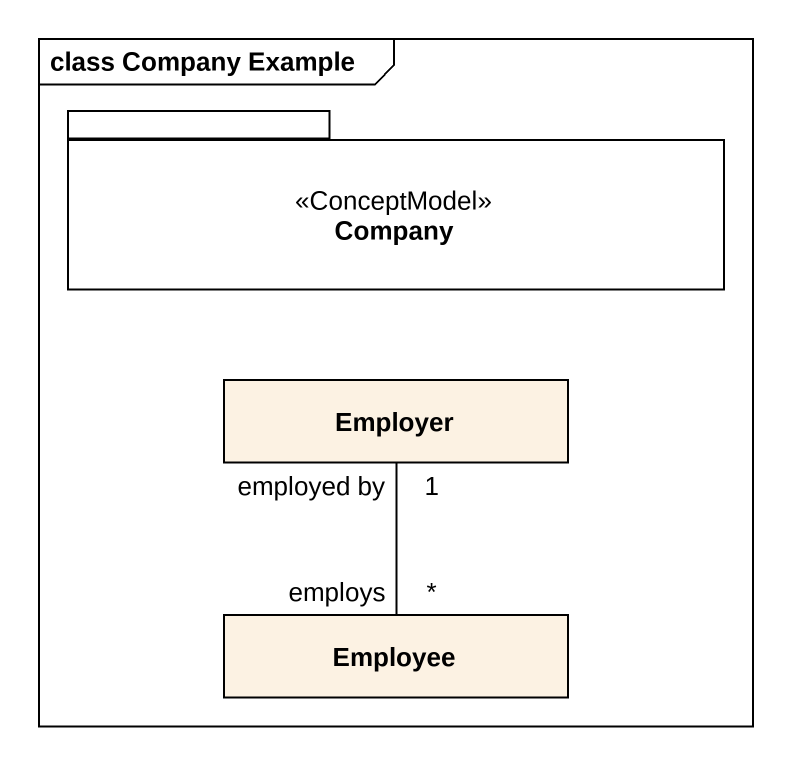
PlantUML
@startuml
mainframe class Company Example
hide circle
hide empty members
package Company <<ConceptModel>> {
}
class Employer
class Employee
Employer "employed by\n1" -- "employs\n*" Employee
@enduml
